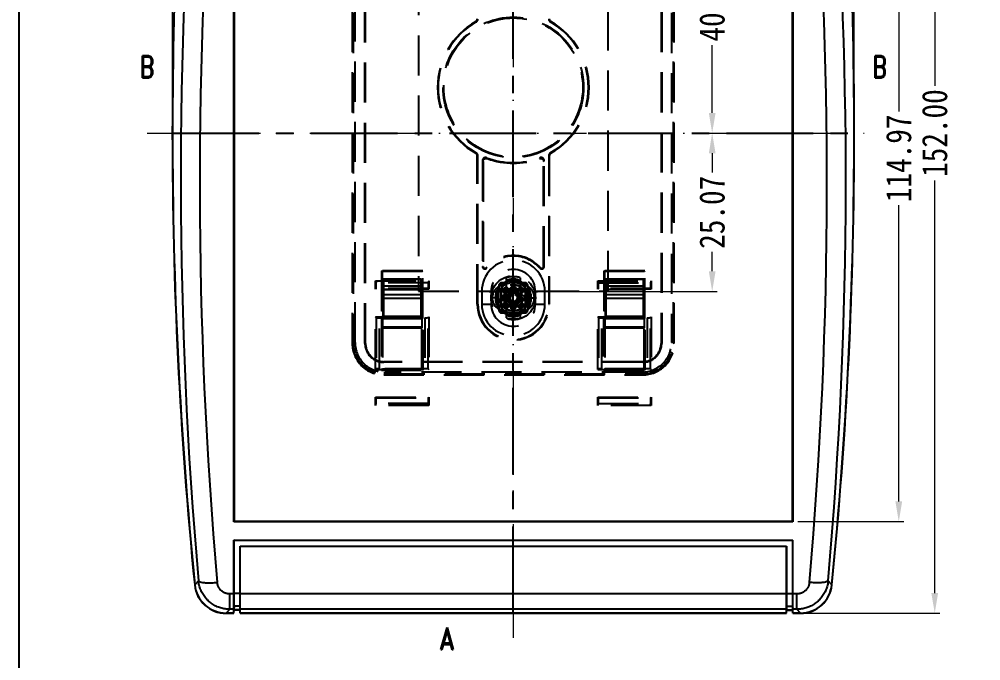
# Model space of a CAD drawing. Header units: millimetres. Extents: x -25 to 785, y -3301 to -3016.
# Drawn here: x 377.8 to 530.1, y -3200.4 to -3098.9 of the extents above; entities that cross this region are included whole.
import ezdxf
from ezdxf.enums import TextEntityAlignment as Align

# ---------------------------------------------------------------- set-up
doc = ezdxf.new("R2010")
doc.units = ezdxf.units.MM
for name, pattern in [('CENTER', [50.8, 31.75, -6.35, 6.35, -6.35]), ('DIVIDE', [31.75, 12.7, -6.35, 0, -6.35, 0, -6.35]), ('HIDDEN', [9.525, 6.35, -3.175])]:
    doc.linetypes.add(name, pattern=pattern)
doc.layers.add('DEFAULT_2', color=3, linetype='HIDDEN')
doc.layers.add('dim', color=3, linetype='Continuous', lineweight=9)
doc.layers.add('hatch', color=56, linetype='Continuous', lineweight=9)
doc.styles.add('FFS', font='SIMFANG.TTF', dxfattribs={"width": 0.85})
doc.styles.add('LongTou', font='romand.shx', dxfattribs={"width": 0.8, "bigfont": 'whgdtxt.shx'})
doc.dimstyles.new('YanXiu', dxfattribs={"dimtxt": 2.5, "dimasz": 2.2, "dimexe": 1, "dimexo": 0.6, "dimgap": 0.66, "dimtad": 0, "dimzin": 1, "dimdsep": 46, "dimtxsty": 'FFS', "dimcen": 0, "dimclrd": 256, "dimclre": 131, "dimclrt": 42, "dimazin": 0, "dimtfac": 1, "dimtofl": 0, "dimtmove": 0, "dimatfit": 3, "dimfxl": 0, "dimlwd": 5, "dimlwe": 5, "dimarcsym": 0})

# ---------------------------------------------------------------- blocks, each defined once
blk = doc.blocks.new('*D43')
at = {"layer": 'Defpoints', "color": 0}
for p in [(-97.16, 183.92), (-121.56, 158.85), (-93.92, 158.85)]:
    blk.add_point(p, dxfattribs=at)
at = {"layer": 'dim', "color": 131, "lineweight": 5}
for p, q in [((-96.36, 183.92), (-93.12, 183.92)), ((-120.76, 158.85), (-93.12, 158.85))]:
    blk.add_line(p, q, dxfattribs=at)
at = {"layer": 'dim', "lineweight": 5}
for p, q in [((-93.92, 180.72), (-93.92, 177.67)), ((-93.92, 162.05), (-93.92, 165.1))]:
    blk.add_line(p, q, dxfattribs=at)
at = {"layer": 'dim'}
for points in [[(-94.45, 180.72), (-93.38, 180.72), (-93.92, 183.92)], [(-94.45, 162.05), (-93.38, 162.05), (-93.92, 158.85)]]:
    blk.add_solid(points, dxfattribs=at)
at = {"layer": 'dim', "color": 42, "insert": (-93.92, 171.38), "char_height": 4, "attachment_point": 5, "rotation": 90, "style": 'FFS'}
blk.add_mtext('25.07', dxfattribs=at)
blk = doc.blocks.new('*D44')
at = {"layer": 'Defpoints', "color": 0}
for p in [(-121.56, 224.45), (-93.92, 224.45), (-97.16, 183.92)]:
    blk.add_point(p, dxfattribs=at)
at = {"layer": 'dim', "color": 131, "lineweight": 5}
for p, q in [((-120.76, 224.45), (-93.12, 224.45)), ((-96.36, 183.92), (-93.12, 183.92))]:
    blk.add_line(p, q, dxfattribs=at)
at = {"layer": 'dim', "lineweight": 5}
for p, q in [((-93.92, 221.25), (-93.92, 210.52)), ((-93.92, 187.12), (-93.92, 197.84))]:
    blk.add_line(p, q, dxfattribs=at)
at = {"layer": 'dim'}
for points in [[(-94.45, 221.25), (-93.38, 221.25), (-93.92, 224.45)], [(-94.45, 187.12), (-93.38, 187.12), (-93.92, 183.92)]]:
    blk.add_solid(points, dxfattribs=at)
at = {"layer": 'dim', "color": 42, "insert": (-93.92, 204.18), "char_height": 4, "attachment_point": 5, "rotation": 90, "style": 'FFS'}
blk.add_mtext('40.53', dxfattribs=at)
blk = doc.blocks.new('*u4')
at = {"layer": 'Defpoints', "color": 2}
blk.add_lwpolyline([(-135.77, 94.94), (135.77, 94.94), (135.77, -94.94), (-135.77, -94.94)], close=True, dxfattribs=at)
blk = doc.blocks.new('*D18')
at = {"layer": 'Defpoints', "color": 0}
for p in [(-71.41, 273.4), (-179.41, 183.92), (-71.41, 183.92)]:
    blk.add_point(p, dxfattribs=at)
at = {"layer": 'dim', "color": 131, "lineweight": 5}
for p, q in [((-179.41, 184.72), (-179.41, 274.2)), ((-71.41, 184.72), (-71.41, 274.2))]:
    blk.add_line(p, q, dxfattribs=at)
at = {"layer": 'dim', "lineweight": 5}
for p, q in [((-176.21, 273.4), (-132.89, 273.4)), ((-74.61, 273.4), (-117.93, 273.4))]:
    blk.add_line(p, q, dxfattribs=at)
at = {"layer": 'dim'}
for points in [[(-176.21, 273.93), (-176.21, 272.86), (-179.41, 273.4)], [(-74.61, 273.93), (-74.61, 272.86), (-71.41, 273.4)]]:
    blk.add_solid(points, dxfattribs=at)
at = {"layer": 'dim', "color": 42, "insert": (-125.41, 273.4), "char_height": 4, "attachment_point": 5, "style": 'FFS'}
blk.add_mtext('108.00', dxfattribs=at)
blk = doc.blocks.new('*D28')
at = {"layer": 'Defpoints', "color": 0}
for p in [(-81.18, 237.4), (-81.18, 122.43), (-64.37, 122.43)]:
    blk.add_point(p, dxfattribs=at)
at = {"layer": 'dim', "color": 131, "lineweight": 5}
for p, q in [((-80.38, 237.4), (-63.57, 237.4)), ((-80.38, 122.43), (-63.57, 122.43))]:
    blk.add_line(p, q, dxfattribs=at)
at = {"layer": 'dim', "lineweight": 5}
for p, q in [((-64.37, 234.2), (-64.37, 187.32)), ((-64.37, 125.63), (-64.37, 172.51))]:
    blk.add_line(p, q, dxfattribs=at)
at = {"layer": 'dim'}
for points in [[(-64.9, 234.2), (-63.83, 234.2), (-64.37, 237.4)], [(-64.9, 125.63), (-63.83, 125.63), (-64.37, 122.43)]]:
    blk.add_solid(points, dxfattribs=at)
at = {"layer": 'dim', "color": 42, "insert": (-64.37, 179.92), "char_height": 4, "attachment_point": 5, "rotation": 90, "style": 'FFS'}
blk.add_mtext('114.97', dxfattribs=at)
blk = doc.blocks.new('*D29')
at = {"layer": 'Defpoints', "color": 0}
for p in [(-79.92, 259.92), (-58.67, 259.92), (-81.16, 107.92)]:
    blk.add_point(p, dxfattribs=at)
at = {"layer": 'dim', "color": 131, "lineweight": 5}
for p, q in [((-79.12, 259.92), (-57.87, 259.92)), ((-80.36, 107.92), (-57.87, 107.92))]:
    blk.add_line(p, q, dxfattribs=at)
at = {"layer": 'dim', "lineweight": 5}
for p, q in [((-58.67, 256.72), (-58.67, 191.4)), ((-58.67, 111.12), (-58.67, 176.44))]:
    blk.add_line(p, q, dxfattribs=at)
at = {"layer": 'dim'}
for points in [[(-59.21, 256.72), (-58.14, 256.72), (-58.67, 259.92)], [(-59.21, 111.12), (-58.14, 111.12), (-58.67, 107.92)]]:
    blk.add_solid(points, dxfattribs=at)
at = {"layer": 'dim', "color": 42, "insert": (-58.67, 183.92), "char_height": 4, "attachment_point": 5, "rotation": 90, "style": 'FFS'}
blk.add_mtext('152.00', dxfattribs=at)
blk = doc.blocks.new('u96')
at = {"color": 1, "linetype": 'CENTER', "ltscale": 0.432}
for p, q in [((-125.412, 107.916), (-125.412, 259.916)), ((-179.412, 183.916), (-71.412, 183.916))]:
    blk.add_line(p, q, dxfattribs=at)
at = {"color": 7}
for p, q in [((-169.662, 122.416), (-169.662, 236.345)), ((-169.644, 237.399), (-169.644, 122.434)), ((-81.18, 122.434), (-81.18, 237.399)), ((-81.162, 236.345), (-81.162, 122.416)), ((-169.662, 122.416), (-169.644, 122.434)), ((-81.162, 122.416), (-169.662, 122.416)), ((-81.18, 122.434), (-169.644, 122.434)), ((-81.162, 122.416), (-81.18, 122.434)), ((-169.662, 107.942), (-169.662, 119.504)), ((-169.662, 119.504), (-81.162, 119.504)), ((-169.636, 119.477), (-169.662, 119.504)), ((-169.636, 111.072), (-169.636, 119.477)), ((-169.636, 119.477), (-81.188, 119.477)), ((-81.188, 119.477), (-81.162, 119.504)), ((-81.188, 119.477), (-81.188, 111.072)), ((-81.162, 107.942), (-81.162, 119.504)), ((-168.688, 111.072), (-168.688, 118.546)), ((-168.688, 118.546), (-82.136, 118.546)), ((-168.662, 118.52), (-168.688, 118.546)), ((-168.662, 107.942), (-168.662, 118.52)), ((-168.662, 118.52), (-82.162, 118.52)), ((-82.162, 118.52), (-82.136, 118.546)), ((-82.162, 107.942), (-82.162, 118.52)), ((-82.136, 118.546), (-82.136, 111.072)), ((-175.279, 113.076), (-175.849, 112.443)), ((-74.975, 112.443), (-75.545, 113.076)), ((-170.327, 108.553), (-170.327, 110.977)), ((-169.662, 110.977), (-170.327, 110.977)), ((-169.636, 111.072), (-169.662, 110.977)), ((-169.636, 109.053), (-169.636, 111.072)), ((-168.688, 111.072), (-169.636, 111.072)), ((-168.688, 109.053), (-168.688, 111.072)), ((-168.662, 110.977), (-168.688, 111.072)), ((-82.162, 110.977), (-168.662, 110.977)), ((-82.162, 110.977), (-82.136, 111.072)), ((-82.136, 111.072), (-82.136, 109.053)), ((-82.136, 111.072), (-81.188, 111.072)), ((-81.188, 111.072), (-81.188, 109.053)), ((-81.188, 111.072), (-81.162, 110.977)), ((-80.497, 110.977), (-81.162, 110.977)), ((-80.497, 108.553), (-80.497, 110.977)), ((-170.327, 108.553), (-170.88, 107.942)), ((-169.662, 108.553), (-170.327, 108.553)), ((-169.636, 109.053), (-169.662, 108.553)), ((-169.662, 107.942), (-169.635, 108.457)), ((-169.636, 108.443), (-169.636, 109.053)), ((-168.688, 109.053), (-169.636, 109.053)), ((-168.688, 108.457), (-169.636, 108.457)), ((-168.688, 108.417), (-169.636, 108.417)), ((-168.688, 108.443), (-168.688, 109.053)), ((-168.662, 108.553), (-168.688, 109.053)), ((-82.162, 108.553), (-168.662, 108.553)), ((-82.162, 108.553), (-82.136, 109.053)), ((-82.136, 109.053), (-82.136, 108.443)), ((-82.136, 109.053), (-81.188, 109.053)), ((-82.136, 108.457), (-81.188, 108.457)), ((-82.136, 108.417), (-81.188, 108.417)), ((-81.162, 107.942), (-81.189, 108.457)), ((-81.188, 109.053), (-81.188, 108.443)), ((-81.188, 109.053), (-81.162, 108.553)), ((-80.497, 108.553), (-81.162, 108.553)), ((-79.944, 107.942), (-80.497, 108.553)), ((-170.904, 107.916), (-169.662, 107.916)), ((-169.662, 107.942), (-170.88, 107.942)), ((-169.661, 107.942), (-169.662, 107.916)), ((-168.662, 107.916), (-168.663, 107.942)), ((-82.162, 107.942), (-168.662, 107.942)), ((-168.662, 107.916), (-82.162, 107.916)), ((-82.162, 107.916), (-82.161, 107.942)), ((-81.162, 107.916), (-81.163, 107.942)), ((-79.944, 107.942), (-81.162, 107.942)), ((-81.162, 107.916), (-79.92, 107.916))]:
    blk.add_line(p, q, dxfattribs=at)
for centre, radius, start, end in [((544.588, 183.916), 724, 174.332411, 185.667589), ((544.588, 183.916), 723.974, 174.334333, 185.665698), ((-795.412, 183.916), 723.974, 354.334302, 5.665648), ((-795.412, 183.916), 724, 354.332411, 5.667589), ((544.663, 176.584), 722.738, 175.193927, 185.041197), ((544.663, 176.012), 719.742, 175.191514, 185.038789), ((-795.487, 176.012), 719.742, 354.961211, 4.808486), ((-795.487, 176.584), 722.738, 354.958803, 4.806073), ((-170.906, 112.907), 4.991, 185.64354, 270.02405), ((-170.882, 112.933), 4.991, 185.64165, 270.02405), ((-79.942, 112.933), 4.991, 269.97595, 354.35835), ((-79.918, 112.907), 4.991, 269.97595, 354.35646)]:
    blk.add_arc(centre, radius, start, end, dxfattribs=at)
for points, start_tangent, end_tangent in [([(-170.327, 108.553), (-170.693, 108.567), (-171.057, 108.608), (-171.417, 108.676), (-171.772, 108.77), (-172.118, 108.89), (-172.454, 109.035), (-172.779, 109.204), (-173.091, 109.398), (-173.389, 109.614), (-173.669, 109.851), (-173.932, 110.108), (-174.174, 110.384), (-174.396, 110.678), (-174.596, 110.987), (-174.773, 111.31), (-174.925, 111.646), (-175.053, 111.992), (-175.155, 112.347), (-175.23, 112.709), (-175.279, 113.076)], (-0.9999989, 0.0014861), (-0.0953386, 0.9954449)), ([(-175.279, 113.076), (-175.084, 112.926), (-174.64, 112.815), (-173.986, 112.754), (-173.181, 112.748), (-172.298, 112.797)], (0.3538787, -0.9352913), (0.9964103, 0.0846558)), ([(-170.327, 110.977), (-170.473, 110.982), (-170.619, 110.999), (-170.763, 111.026), (-170.905, 111.063), (-171.043, 111.111), (-171.177, 111.17), (-171.307, 111.238), (-171.432, 111.315), (-171.55, 111.402), (-171.662, 111.498), (-171.766, 111.601), (-171.863, 111.713), (-171.951, 111.831), (-172.03, 111.955), (-172.1, 112.085), (-172.16, 112.221), (-172.21, 112.36), (-172.25, 112.503), (-172.279, 112.649), (-172.298, 112.797)], (-1, -0.0000081), (-0.0878234, 0.9961361)), ([(-75.545, 113.076), (-75.594, 112.71), (-75.669, 112.348), (-75.771, 111.993), (-75.899, 111.646), (-76.051, 111.31), (-76.228, 110.987), (-76.428, 110.678), (-76.65, 110.384), (-76.894, 110.107), (-77.156, 109.849), (-77.437, 109.612), (-77.733, 109.397), (-78.045, 109.204), (-78.37, 109.035), (-78.707, 108.89), (-79.053, 108.77), (-79.407, 108.676), (-79.767, 108.608), (-80.131, 108.567), (-80.497, 108.553)], (-0.0953424, -0.9954445), (-0.9999989, -0.001486)), ([(-78.526, 112.797), (-78.545, 112.649), (-78.574, 112.504), (-78.614, 112.36), (-78.664, 112.221), (-78.724, 112.086), (-78.794, 111.955), (-78.873, 111.831), (-78.962, 111.712), (-79.058, 111.601), (-79.163, 111.497), (-79.274, 111.402), (-79.393, 111.315), (-79.517, 111.238), (-79.647, 111.17), (-79.781, 111.111), (-79.919, 111.063), (-80.061, 111.026), (-80.205, 110.999), (-80.351, 110.982), (-80.497, 110.977)], (-0.0878286, -0.9961356), (-1, 0.0000083)), ([(-75.545, 113.076), (-75.74, 112.926), (-76.184, 112.815), (-76.838, 112.754), (-77.643, 112.748), (-78.526, 112.797)], (-0.3538787, -0.9352913), (-0.9964103, 0.0846558))]:
    blk.add_spline(points, degree=3, dxfattribs=dict(at, start_tangent=start_tangent, end_tangent=end_tangent))
at = {"layer": 'DEFAULT_2', "color": 3, "linetype": 'HIDDEN'}
for p, q in [((-150.912, 231.651), (-150.912, 150.641)), ((-150.767, 231.506), (-150.767, 150.786)), ((-150.468, 150.787), (-150.468, 231.506)), ((-148.912, 150.641), (-148.912, 231.651)), ((-148.816, 150.642), (-148.816, 231.651)), ((-102.008, 231.651), (-102.008, 150.642)), ((-101.912, 231.651), (-101.912, 150.641)), ((-100.356, 231.506), (-100.356, 150.787)), ((-100.057, 150.786), (-100.057, 231.506)), ((-99.912, 150.641), (-99.912, 231.651)), ((-140.412, 208.916), (-140.412, 158.916)), ((-140.409, 208.913), (-140.409, 158.919)), ((-110.415, 158.919), (-110.415, 208.913)), ((-110.412, 158.916), (-110.412, 208.916)), ((-131.363, 201.566), (-131.269, 201.509)), ((-119.555, 201.509), (-119.461, 201.566)), ((-131.269, 180.783), (-131.363, 180.726)), ((-131.112, 180.293), (-131.016, 180.349)), ((-131.112, 156.846), (-131.112, 180.293)), ((-131.016, 156.846), (-131.016, 180.349)), ((-129.542, 179.879), (-129.634, 180.016)), ((-121.19, 180.016), (-121.282, 179.879)), ((-119.808, 180.349), (-119.712, 180.293)), ((-119.808, 180.349), (-119.808, 156.846)), ((-119.712, 180.293), (-119.712, 156.846)), ((-119.461, 180.726), (-119.555, 180.783)), ((-130.308, 179.55), (-130.212, 179.412)), ((-130.308, 179.55), (-130.308, 162.815)), ((-130.212, 179.412), (-130.212, 162.815)), ((-120.612, 179.412), (-120.516, 179.55)), ((-120.612, 162.815), (-120.612, 179.412)), ((-120.516, 162.815), (-120.516, 179.55)), ((-146.175, 162.009), (-146.262, 162.097)), ((-146.262, 162.097), (-146.262, 154.596)), ((-139.762, 162.097), (-146.262, 162.097)), ((-146.175, 162.009), (-146.175, 153.083)), ((-139.849, 162.009), (-146.175, 162.009)), ((-139.849, 162.009), (-139.762, 162.097)), ((-139.849, 153.083), (-139.849, 162.009)), ((-139.762, 154.596), (-139.762, 162.097)), ((-130.308, 162.815), (-130.212, 162.815)), ((-129.687, 162.616), (-129.615, 162.553)), ((-121.137, 162.616), (-121.209, 162.553)), ((-120.612, 162.815), (-120.516, 162.815)), ((-104.562, 162.097), (-111.062, 162.097)), ((-110.975, 162.009), (-111.062, 162.097)), ((-111.062, 162.097), (-111.062, 154.596)), ((-104.649, 162.009), (-110.975, 162.009)), ((-110.975, 162.009), (-110.975, 153.083)), ((-104.649, 162.009), (-104.562, 162.097)), ((-104.649, 153.083), (-104.649, 162.009)), ((-104.562, 154.596), (-104.562, 162.097)), ((-147.218, 160.516), (-147.13, 160.228)), ((-147.218, 159.215), (-147.218, 160.516)), ((-147.218, 160.516), (-138.806, 160.516)), ((-147.13, 159.303), (-147.13, 160.228)), ((-138.894, 160.228), (-147.13, 160.228)), ((-146.046, 159.708), (-146.006, 160.84)), ((-146.006, 160.84), (-145.979, 160.813)), ((-146.006, 160.84), (-140.018, 160.84)), ((-145.979, 160.813), (-145.979, 153.279)), ((-145.979, 160.813), (-140.045, 160.813)), ((-140.018, 160.84), (-140.045, 160.813)), ((-140.045, 160.813), (-140.045, 153.279)), ((-140.018, 160.84), (-139.978, 159.708)), ((-138.806, 160.516), (-138.894, 160.228)), ((-138.894, 160.228), (-138.894, 159.303)), ((-138.806, 160.516), (-138.806, 159.215)), ((-127.708, 159.925), (-127.762, 157.846)), ((-126.732, 160.196), (-127.429, 160.196)), ((-127.262, 160.196), (-127.262, 159.06)), ((-126.512, 159.252), (-126.512, 161.01)), ((-126.062, 160.621), (-126.062, 160.415)), ((-125.743, 160.475), (-125.743, 160.677)), ((-125.741, 160.677), (-125.741, 160.476)), ((-125.708, 160.681), (-125.708, 160.48)), ((-125.412, 159.846), (-125.638, 159.956)), ((-125.59, 160.691), (-125.59, 160.49)), ((-125.58, 160.691), (-125.58, 160.491)), ((-125.557, 160.692), (-125.557, 160.492)), ((-125.433, 159.968), (-125.391, 159.968)), ((-125.186, 159.956), (-125.412, 159.846)), ((-125.41, 160.496), (-125.41, 160.696)), ((-125.263, 160.692), (-125.263, 160.492)), ((-125.23, 160.69), (-125.23, 160.49)), ((-125.18, 160.687), (-125.18, 160.486)), ((-125.157, 160.484), (-125.157, 160.685)), ((-125.13, 160.682), (-125.13, 160.481)), ((-125.111, 160.68), (-125.111, 160.479)), ((-125.1, 160.679), (-125.1, 160.478)), ((-125.078, 160.676), (-125.078, 160.475)), ((-125.077, 160.475), (-125.077, 160.676)), ((-125.067, 160.675), (-125.067, 160.474)), ((-124.761, 160.621), (-124.762, 160.621)), ((-124.762, 160.415), (-124.762, 160.621)), ((-124.761, 160.621), (-124.761, 160.416)), ((-124.312, 161.01), (-124.312, 159.252)), ((-123.395, 160.196), (-124.092, 160.196)), ((-123.562, 160.196), (-123.562, 159.06)), ((-123.062, 157.846), (-123.116, 159.925)), ((-112.018, 160.516), (-103.606, 160.516)), ((-112.018, 160.516), (-111.93, 160.228)), ((-112.018, 159.215), (-112.018, 160.516)), ((-111.93, 160.228), (-103.694, 160.228)), ((-111.93, 159.303), (-111.93, 160.228)), ((-110.846, 159.708), (-110.806, 160.84)), ((-110.806, 160.84), (-104.818, 160.84)), ((-110.806, 160.84), (-110.779, 160.813)), ((-110.779, 160.813), (-104.845, 160.813)), ((-110.779, 160.813), (-110.779, 153.279)), ((-104.818, 160.84), (-104.845, 160.813)), ((-104.845, 160.813), (-104.845, 153.279)), ((-104.818, 160.84), (-104.778, 159.708)), ((-103.606, 160.516), (-103.694, 160.228)), ((-103.694, 160.228), (-103.694, 159.303)), ((-103.606, 160.516), (-103.606, 159.215)), ((-147.13, 159.303), (-147.218, 159.215)), ((-138.806, 159.215), (-147.218, 159.215)), ((-138.894, 159.303), (-147.13, 159.303)), ((-139.978, 159.708), (-146.046, 159.708)), ((-146.04, 159.201), (-139.984, 159.201)), ((-146.025, 159.121), (-146.04, 159.201)), ((-139.999, 159.121), (-146.025, 159.121)), ((-146.025, 159.121), (-146.025, 158.321)), ((-140.412, 158.916), (-140.409, 158.919)), ((-140.412, 158.916), (-110.412, 158.916)), ((-140.409, 158.919), (-110.415, 158.919)), ((-139.984, 159.201), (-139.999, 159.121)), ((-139.999, 159.121), (-139.999, 158.321)), ((-138.894, 159.303), (-138.806, 159.215)), ((-128.912, 158.846), (-130.412, 158.846)), ((-130.412, 158.846), (-130.412, 156.846)), ((-128.912, 158.846), (-128.912, 156.846)), ((-127.339, 158.846), (-127.412, 158.846)), ((-127.412, 158.846), (-127.412, 156.846)), ((-127.339, 158.846), (-127.339, 156.846)), ((-127.262, 159.06), (-126.198, 157.996)), ((-125.562, 158.632), (-126.508, 159.579)), ((-125.762, 158.301), (-125.762, 159.571)), ((-125.435, 158.6), (-125.45, 159.102)), ((-125.263, 158.632), (-124.316, 159.579)), ((-125.062, 159.571), (-125.062, 158.301)), ((-124.626, 157.996), (-123.562, 159.06)), ((-124.15, 158.657), (-124.537, 158.408)), ((-123.412, 158.846), (-123.485, 158.846)), ((-123.485, 156.846), (-123.485, 158.846)), ((-123.412, 156.846), (-123.412, 158.846)), ((-120.412, 158.846), (-121.912, 158.846)), ((-121.912, 156.846), (-121.912, 158.846)), ((-120.412, 156.846), (-120.412, 158.846)), ((-111.93, 159.303), (-112.018, 159.215)), ((-103.606, 159.215), (-112.018, 159.215)), ((-103.694, 159.303), (-111.93, 159.303)), ((-104.778, 159.708), (-110.846, 159.708)), ((-110.84, 159.201), (-104.784, 159.201)), ((-110.825, 159.121), (-110.84, 159.201)), ((-104.799, 159.121), (-110.825, 159.121)), ((-110.825, 159.121), (-110.825, 158.321)), ((-110.412, 158.916), (-110.415, 158.919)), ((-104.784, 159.201), (-104.799, 159.121)), ((-104.799, 159.121), (-104.799, 158.321)), ((-103.694, 159.303), (-103.606, 159.215)), ((-146.035, 157.801), (-146.025, 158.321)), ((-146.035, 157.801), (-139.989, 157.801)), ((-146.035, 154.823), (-146.035, 157.801)), ((-139.999, 158.321), (-146.025, 158.321)), ((-139.999, 158.321), (-139.989, 157.801)), ((-139.989, 154.823), (-139.989, 157.801)), ((-131.112, 156.846), (-131.016, 156.846)), ((-130.412, 156.846), (-128.912, 156.846)), ((-127.762, 157.846), (-128.762, 157.846)), ((-127.762, 157.846), (-127.708, 155.767)), ((-127.412, 156.846), (-127.339, 156.846)), ((-127.262, 156.632), (-126.198, 157.697)), ((-127.137, 158.196), (-125.867, 158.196)), ((-127.137, 157.496), (-125.867, 157.496)), ((-126.508, 156.114), (-125.562, 157.06)), ((-125.762, 156.121), (-125.762, 157.391)), ((-125.746, 158.232), (-125.71, 158.19)), ((-125.263, 157.06), (-124.316, 156.114)), ((-125.062, 156.121), (-125.062, 157.391)), ((-124.957, 158.196), (-123.687, 158.196)), ((-124.957, 157.496), (-123.687, 157.496)), ((-124.626, 157.697), (-123.562, 156.632)), ((-124.379, 157.846), (-123.912, 157.846)), ((-123.485, 156.846), (-123.412, 156.846)), ((-123.116, 155.768), (-123.062, 157.846)), ((-123.062, 157.846), (-122.062, 157.846)), ((-121.912, 156.846), (-120.412, 156.846)), ((-119.808, 156.846), (-119.712, 156.846)), ((-110.835, 157.801), (-110.825, 158.321)), ((-110.835, 157.801), (-104.789, 157.801)), ((-110.835, 154.823), (-110.835, 157.801)), ((-104.799, 158.321), (-110.825, 158.321)), ((-104.799, 158.321), (-104.789, 157.801)), ((-104.789, 154.823), (-104.789, 157.801)), ((-127.429, 155.496), (-126.732, 155.496)), ((-127.262, 156.632), (-127.262, 155.496)), ((-126.512, 154.682), (-126.512, 156.44)), ((-126.198, 155.368), (-126.198, 155.107)), ((-126.126, 155.346), (-126.126, 155.087)), ((-125.638, 155.736), (-125.412, 155.846)), ((-125.391, 155.724), (-125.433, 155.724)), ((-125.412, 155.846), (-125.186, 155.736)), ((-124.698, 155.346), (-124.698, 155.087)), ((-124.626, 155.368), (-124.626, 155.107)), ((-124.312, 156.44), (-124.312, 154.682)), ((-124.092, 155.496), (-123.395, 155.496)), ((-123.562, 156.632), (-123.562, 155.496)), ((-147.113, 154.716), (-147.218, 154.822)), ((-147.218, 154.822), (-138.806, 154.822)), ((-147.218, 146.51), (-147.218, 154.822)), ((-147.113, 154.716), (-147.113, 146.616)), ((-146.613, 154.7), (-139.411, 154.7)), ((-146.613, 146.633), (-146.613, 154.7)), ((-146.123, 154.728), (-146.312, 154.916)), ((-139.712, 154.916), (-146.312, 154.916)), ((-146.312, 154.916), (-146.312, 146.416)), ((-146.262, 154.596), (-146.035, 154.823)), ((-146.262, 154.596), (-139.762, 154.596)), ((-146.123, 154.728), (-139.901, 154.728)), ((-146.123, 154.728), (-146.123, 146.605)), ((-146.035, 154.823), (-139.989, 154.823)), ((-139.989, 154.823), (-139.762, 154.596)), ((-139.901, 154.728), (-139.712, 154.916)), ((-139.901, 146.605), (-139.901, 154.728)), ((-139.712, 146.416), (-139.712, 154.916)), ((-139.411, 154.7), (-139.411, 146.633)), ((-138.911, 154.716), (-138.806, 154.822)), ((-138.911, 146.616), (-138.911, 154.716)), ((-138.806, 154.822), (-138.806, 146.51)), ((-126.012, 155.265), (-126.012, 155.021)), ((-125.991, 155.311), (-125.991, 155.056)), ((-125.984, 155.259), (-125.984, 155.054)), ((-125.929, 155.247), (-125.929, 155.043)), ((-125.925, 155.297), (-125.925, 155.043)), ((-125.901, 155.242), (-125.901, 155.038)), ((-125.894, 155.291), (-125.894, 155.037)), ((-125.874, 155.237), (-125.874, 155.034)), ((-125.854, 155.284), (-125.854, 155.031)), ((-125.846, 155.232), (-125.846, 155.029)), ((-125.833, 155.28), (-125.833, 155.027)), ((-125.818, 155.227), (-125.818, 155.025)), ((-125.791, 155.274), (-125.791, 155.021)), ((-125.791, 155.223), (-125.791, 154.988)), ((-125.763, 155.27), (-125.763, 155.018)), ((-125.717, 155.264), (-125.717, 155.012)), ((-125.712, 155.213), (-125.712, 155.012)), ((-125.708, 155.213), (-125.708, 155.011)), ((-125.703, 155.262), (-125.703, 155.011)), ((-125.692, 155.211), (-125.692, 155.01)), ((-125.68, 155.21), (-125.68, 155.009)), ((-125.672, 155.209), (-125.672, 155.008)), ((-125.652, 155.207), (-125.652, 155.006)), ((-125.652, 155.207), (-125.652, 155.006)), ((-125.632, 155.205), (-125.632, 155.005)), ((-125.625, 155.205), (-125.625, 155.004)), ((-125.622, 155.255), (-125.622, 155.004)), ((-125.601, 155.203), (-125.601, 155.002)), ((-125.597, 155.203), (-125.597, 155.002)), ((-125.542, 155.199), (-125.542, 154.999)), ((-125.514, 155.198), (-125.514, 154.998)), ((-125.486, 155.197), (-125.486, 154.997)), ((-125.459, 155.197), (-125.459, 154.996)), ((-125.431, 155.196), (-125.431, 154.996)), ((-125.412, 155.246), (-125.412, 154.996)), ((-125.404, 155.196), (-125.404, 154.996)), ((-125.376, 155.196), (-125.376, 154.996)), ((-125.321, 155.198), (-125.321, 154.991)), ((-125.293, 155.199), (-125.293, 154.999)), ((-125.265, 155.2), (-125.265, 154.953)), ((-125.246, 155.201), (-125.246, 155.001)), ((-125.238, 155.202), (-125.238, 155.001)), ((-125.21, 155.204), (-125.21, 155.003)), ((-125.203, 155.255), (-125.203, 155.004)), ((-125.192, 155.205), (-125.192, 155.005)), ((-125.182, 155.206), (-125.182, 154.999)), ((-125.172, 155.207), (-125.172, 155.006)), ((-125.155, 155.209), (-125.155, 155.008)), ((-125.152, 155.209), (-125.152, 155.008)), ((-125.132, 155.211), (-125.132, 155.01)), ((-125.127, 155.211), (-125.127, 155.01)), ((-125.122, 155.262), (-125.122, 155.011)), ((-125.112, 155.213), (-125.112, 155.012)), ((-125.107, 155.264), (-125.107, 155.012)), ((-125.099, 155.215), (-125.099, 154.966)), ((-125.072, 155.218), (-125.072, 155.017)), ((-125.061, 155.27), (-125.061, 155.018)), ((-125.044, 155.222), (-125.044, 155.02)), ((-125.033, 155.274), (-125.033, 155.021)), ((-125.016, 155.226), (-125.016, 155.024)), ((-124.991, 155.28), (-124.991, 155.027)), ((-124.989, 155.23), (-124.989, 155.028)), ((-124.97, 155.284), (-124.97, 155.031)), ((-124.961, 155.235), (-124.961, 155.032)), ((-124.933, 155.24), (-124.933, 155.037)), ((-124.93, 155.291), (-124.93, 155.037)), ((-124.906, 155.245), (-124.906, 155.041)), ((-124.899, 155.297), (-124.899, 155.043)), ((-124.878, 155.25), (-124.878, 155.047)), ((-124.85, 155.256), (-124.85, 155.052)), ((-124.833, 155.311), (-124.833, 155.056)), ((-124.823, 155.262), (-124.823, 155.058)), ((-124.812, 155.265), (-124.812, 155.06)), ((-124.795, 155.269), (-124.795, 155.064)), ((-124.74, 155.283), (-124.74, 155.077)), ((-124.712, 155.29), (-124.712, 155.044)), ((-112.018, 154.822), (-103.606, 154.822)), ((-111.913, 154.716), (-112.018, 154.822)), ((-112.018, 146.51), (-112.018, 154.822)), ((-111.913, 154.716), (-111.913, 146.616)), ((-111.413, 154.7), (-104.211, 154.7)), ((-111.413, 146.633), (-111.413, 154.7)), ((-104.512, 154.916), (-111.112, 154.916)), ((-110.923, 154.728), (-111.112, 154.916)), ((-111.112, 154.916), (-111.112, 146.416)), ((-111.062, 154.596), (-110.835, 154.823)), ((-111.062, 154.596), (-104.562, 154.596)), ((-104.701, 154.728), (-110.923, 154.728)), ((-110.923, 154.728), (-110.923, 146.605)), ((-110.835, 154.823), (-104.789, 154.823)), ((-104.789, 154.823), (-104.562, 154.596)), ((-104.701, 154.728), (-104.512, 154.916)), ((-104.701, 146.605), (-104.701, 154.728)), ((-104.512, 146.416), (-104.512, 154.916)), ((-104.211, 154.7), (-104.211, 146.633)), ((-103.711, 154.716), (-103.606, 154.822)), ((-103.711, 146.616), (-103.711, 154.716)), ((-103.606, 154.822), (-103.606, 146.51)), ((-145.979, 153.279), (-146.175, 153.083)), ((-146.175, 153.083), (-139.849, 153.083)), ((-145.979, 153.279), (-140.045, 153.279)), ((-140.045, 153.279), (-139.849, 153.083)), ((-110.779, 153.279), (-110.975, 153.083)), ((-110.975, 153.083), (-104.649, 153.083)), ((-110.779, 153.279), (-104.845, 153.279)), ((-104.845, 153.279), (-104.649, 153.083)), ((-150.912, 150.641), (-150.767, 150.786)), ((-150.468, 150.786), (-150.767, 150.786)), ((-100.057, 150.786), (-100.356, 150.786)), ((-100.057, 150.786), (-99.912, 150.641)), ((-148.912, 150.641), (-148.816, 150.641)), ((-102.008, 150.641), (-101.912, 150.641)), ((-145.917, 147.742), (-145.917, 147.646)), ((-104.908, 147.742), (-145.916, 147.742)), ((-104.907, 147.646), (-104.907, 147.742)), ((-147.113, 146.616), (-147.218, 146.51)), ((-147.218, 146.51), (-138.806, 146.51)), ((-139.411, 146.633), (-146.613, 146.633)), ((-146.123, 146.605), (-146.312, 146.416)), ((-146.312, 146.416), (-139.712, 146.416)), ((-146.123, 146.605), (-139.901, 146.605)), ((-104.907, 147.646), (-145.917, 147.646)), ((-139.901, 146.605), (-139.712, 146.416)), ((-138.911, 146.616), (-138.806, 146.51)), ((-111.913, 146.616), (-112.018, 146.51)), ((-112.018, 146.51), (-103.606, 146.51)), ((-104.211, 146.633), (-111.413, 146.633)), ((-110.923, 146.605), (-111.112, 146.416)), ((-111.112, 146.416), (-104.512, 146.416)), ((-104.701, 146.605), (-110.923, 146.605)), ((-104.701, 146.605), (-104.512, 146.416)), ((-103.711, 146.616), (-103.606, 146.51)), ((-145.772, 145.791), (-145.917, 145.646)), ((-145.917, 145.646), (-104.907, 145.646)), ((-105.053, 146.09), (-145.772, 146.09)), ((-145.772, 145.791), (-145.772, 146.09)), ((-145.772, 145.791), (-105.052, 145.791)), ((-105.052, 146.09), (-105.052, 145.791)), ((-104.907, 145.646), (-105.052, 145.791)), ((-147.13, 142.029), (-147.218, 142.117)), ((-147.218, 142.117), (-138.806, 142.117)), ((-147.218, 140.816), (-147.218, 142.117)), ((-147.13, 142.029), (-138.894, 142.029)), ((-147.13, 141.105), (-147.13, 142.029)), ((-138.894, 142.029), (-138.806, 142.117)), ((-138.894, 142.029), (-138.894, 141.105)), ((-138.806, 142.117), (-138.806, 140.816)), ((-112.018, 142.117), (-103.606, 142.117)), ((-111.93, 142.029), (-112.018, 142.117)), ((-112.018, 140.816), (-112.018, 142.117)), ((-111.93, 142.029), (-103.694, 142.029)), ((-111.93, 141.105), (-111.93, 142.029)), ((-103.694, 142.029), (-103.606, 142.117)), ((-103.694, 142.029), (-103.694, 141.105)), ((-103.606, 142.117), (-103.606, 140.816)), ((-147.218, 140.816), (-147.13, 141.105)), ((-138.806, 140.816), (-147.218, 140.816)), ((-138.894, 141.105), (-147.13, 141.105)), ((-138.806, 140.816), (-138.894, 141.105)), ((-112.018, 140.816), (-111.93, 141.105)), ((-103.606, 140.816), (-112.018, 140.816)), ((-111.93, 141.105), (-103.694, 141.105)), ((-103.606, 140.816), (-103.694, 141.105))]:
    blk.add_line(p, q, dxfattribs=at)
at = {"layer": 'DEFAULT_2', "color": 1, "linetype": 'CENTER', "ltscale": 0.14}
for p, q in [((-125.412, 154.996), (-125.412, 162.696)), ((-129.262, 158.846), (-121.562, 158.846))]:
    blk.add_line(p, q, dxfattribs=at)
at = {"layer": 'DEFAULT_2', "color": 3, "linetype": 'HIDDEN'}
for centre, radius in [((-125.412, 191.146), 11.126), ((-125.412, 191.146), 11), ((-125.412, 157.846), 3.5), ((-125.412, 157.846), 2.455), ((-125.412, 157.846), 2.45), ((-125.412, 157.846), 2.125), ((-125.412, 157.846), 2.05), ((-125.412, 157.846), 1.5), ((-125.412, 157.846), 1.04)]:
    blk.add_circle(centre, radius, dxfattribs=at)
for centre, radius, start, end in [((-125.412, 191.146), 12, 119.73065, 240.26935), ((-125.412, 191.146), 11.904, 119.47289, 240.52711), ((-131.61, 201.999), 0.498, 299.71547, 0.01518), ((-131.514, 201.943), 0.498, 299.45745, 0.01544), ((-119.31, 201.943), 0.498, 179.98458, 240.54253), ((-119.214, 201.999), 0.498, 179.98479, 240.28456), ((-125.412, 191.146), 11.904, 299.47289, 60.52711), ((-125.412, 191.146), 12, 299.73065, 60.26935), ((-131.61, 180.293), 0.498, 359.98479, 60.28456), ((-131.514, 180.349), 0.498, 359.98458, 60.54253), ((-125.412, 191.146), 11.904, 249.22889, 290.77111), ((-125.412, 191.146), 12, 249.86675, 290.13325), ((-119.31, 180.349), 0.498, 119.45745, 180.01544), ((-119.214, 180.293), 0.498, 119.71547, 180.01518), ((-125.412, 158.846), 5.7, 41.40962, 138.59038), ((-125.412, 158.846), 5, 0, 180), ((-125.412, 158.846), 5.604, 41.40962, 138.59038), ((-129.912, 162.815), 0.396, 180, 318.59038), ((-129.912, 162.815), 0.3, 180, 318.59038), ((-125.412, 158.846), 3.5, 0, 180), ((-120.912, 162.815), 0.396, 221.40962, 0), ((-120.912, 162.815), 0.3, 221.40962, 0), ((-125.412, 157.846), 2.85, 130.4755, 229.5245), ((-125.412, 157.846), 3.097, 130.63878, 137.83835), ((-125.412, 158.846), 2, 0, 180), ((-125.412, 158.846), 1.927, 0, 180), ((-125.412, 157.846), 2.7, 114.04208, 133.25017), ((-125.412, 157.846), 2.695, 60.6819, 119.3181), ((-125.412, 157.846), 3.35, 70.83084, 109.16916), ((-125.412, 157.846), 2.907, 67.76933, 112.23046), ((-125.412, 157.846), 2.85, 67.29634, 112.70366), ((-125.412, 157.846), 2.65, 75.76907, 104.19852), ((-125.412, 157.846), 2.122, 90.56025, 96.10201), ((-125.412, 157.846), 2.122, 83.89799, 89.43975), ((-125.412, 157.846), 2.7, 46.74983, 65.95792), ((-125.412, 157.846), 2.85, 310.4755, 49.5245), ((-125.412, 157.846), 3.097, 42.16165, 49.36122), ((-126.762, 157.846), 2, 115.2119, 244.7881), ((-125.412, 157.846), 2.695, 149.14695, 210.85305), ((-125.412, 157.846), 2.044, 122.56596, 147.72087), ((-125.412, 157.846), 2.031, 122.79752, 147.80262), ((-125.412, 157.846), 1.732, 119.93708, 150.06292), ((-125.412, 157.846), 1.502, 103.47935, 166.52065), ((-125.412, 157.846), 0.926, 230.65149, 43.37639), ((-125.412, 157.846), 1.76, 78.53254, 101.46746), ((-125.412, 157.846), 0.75, 62.18186, 117.81814), ((-125.412, 157.846), 0.95, 73.27371, 106.72629), ((-125.412, 157.846), 0.8, 79.22887, 100.77113), ((-125.412, 157.846), 1.502, 13.47935, 76.52065), ((-125.395, 157.863), 1.016, 359.03862, 46.99803), ((-125.412, 157.846), 1.732, 29.93708, 60.06292), ((-125.412, 157.846), 2.044, 32.27913, 57.43404), ((-125.412, 157.846), 2.031, 32.19738, 57.20248), ((-124.221, 157.846), 2.159, 293.39894, 66.60106), ((-125.412, 157.844), 2.86, 36.2749, 43.67068), ((-125.412, 157.846), 2.695, 329.14695, 30.85305), ((-125.412, 156.846), 5.7, 180, 0), ((-125.412, 156.846), 5.604, 180, 0), ((-125.412, 156.846), 5, 180, 0), ((-125.412, 156.846), 3.5, 180, 0), ((-125.412, 156.846), 2, 180, 0), ((-125.412, 156.846), 1.927, 180, 0), ((-125.412, 157.846), 1.76, 168.53254, 191.46746), ((-125.412, 157.846), 1.732, 209.93708, 240.06292), ((-125.412, 157.846), 1.502, 193.47935, 256.52065), ((-125.412, 157.846), 1.3, 166.44898, 193.55102), ((-126.53, 158.116), 0.15, 45, 166.44898), ((-126.53, 157.577), 0.15, 193.55102, 315), ((-125.412, 157.846), 0.95, 163.27371, 196.72629), ((-125.412, 157.846), 0.8, 169.22887, 190.77113), ((-125.412, 157.846), 0.75, 152.18186, 207.81814), ((-125.542, 157.775), 0.5, 114.11283, 126.09708), ((-125.412, 157.846), 0.75, 242.18186, 297.81814), ((-125.412, 157.846), 0.95, 253.27371, 286.72629), ((-125.412, 157.846), 0.8, 259.22887, 280.77113), ((-125.412, 157.846), 1.502, 283.47935, 346.52065), ((-125.412, 157.846), 0.75, 332.18186, 27.81814), ((-125.412, 157.846), 0.8, 349.22887, 10.77113), ((-125.412, 157.846), 1.732, 299.93708, 330.06292), ((-125.412, 157.846), 0.95, 343.27371, 16.72629), ((-124.294, 158.116), 0.15, 13.55102, 135), ((-124.294, 157.577), 0.15, 225, 346.44898), ((-125.412, 157.846), 1.3, 346.44898, 13.55102), ((-125.412, 157.846), 1.76, 348.53254, 11.46746), ((-125.412, 157.848), 2.86, 216.27488, 219.06964), ((-125.412, 157.846), 3.097, 222.16165, 229.36122), ((-125.412, 157.846), 2.695, 240.6819, 299.3181), ((-125.412, 157.846), 2.6, 252.39395, 287.60605), ((-125.412, 157.846), 1.76, 258.53254, 281.46746), ((-125.412, 157.846), 2.122, 263.89799, 269.43975), ((-125.412, 157.846), 2.122, 270.56025, 276.10201), ((-125.412, 157.846), 3.097, 310.63878, 317.83835), ((-125.412, 157.846), 2.85, 247.29634, 292.70366), ((-125.412, 157.846), 2.907, 247.76954, 292.23067), ((-125.412, 157.846), 3.35, 250.83084, 289.16916), ((-125.412, 157.846), 2.65, 256.9139, 285.31651), ((-125.412, 157.846), 2.888, 258.01047, 272.9135), ((-125.412, 157.846), 2.883, 262.4524, 272.91856), ((-125.412, 157.846), 2.857, 271.83532, 274.61385), ((-125.412, 157.846), 2.863, 272.93898, 276.27107), ((-125.412, 157.846), 2.897, 272.90511, 276.19857), ((-125.412, 157.846), 2.883, 276.22737, 284.05043), ((-125.412, 157.846), 2.888, 276.21654, 284.02559), ((-145.773, 150.785), 4.994, 179.98773, 270.01227), ((-145.774, 150.784), 4.694, 179.97144, 270.02868), ((-105.05, 150.784), 4.694, 269.97144, 0.02868), ((-105.051, 150.785), 4.994, 269.98773, 0.01227), ((-145.918, 150.64), 4.994, 179.97284, 270.02716), ((-145.919, 150.639), 2.993, 179.95142, 270.04853), ((-145.919, 150.639), 2.897, 179.95571, 270.04382), ((-104.906, 150.64), 4.994, 269.97285, 0.02715), ((-104.905, 150.639), 2.993, 269.9515, 0.04845), ((-104.905, 150.639), 2.897, 269.9557, 0.04383)]:
    blk.add_arc(centre, radius, start, end, dxfattribs=at)
for centre, major_axis, ratio, start_param, end_param in [((-125.16, 157.827), (2.935, -0.225), 0.9963046, 2.7049185, 3.2117074), ((-125.664, 157.827), (2.935, 0.225), 0.9963046, -0.0701147, 0.4366742), ((-125.16, 157.865), (2.935, 0.225), 0.9963046, 3.0714779, 3.5782669), ((-125.664, 157.865), (2.935, -0.225), 0.9963046, -0.4366742, 0.0701147), ((-146.613, 154.717), (0.5, 0), 0.0349208, -3.1066861, -1.5707963), ((-139.411, 154.717), (0.5, 0), 0.0349208, -1.5707963, -0.0349066), ((-125.489, 157.846), (2.869, 0), 0.9996408, -1.7541325, -1.4927525), ((-125.49, 157.846), (2.875, 0), 0.9996361, -1.675734, -1.4926808), ((-111.413, 154.717), (0.5, 0), 0.0349208, -3.1066861, -1.5707963), ((-104.211, 154.717), (0.5, 0), 0.0349208, -1.5707963, -0.0349066), ((-146.613, 146.615), (0.5, 0), 0.0349208, 1.5707963, 3.1066861), ((-139.411, 146.615), (0.5, 0), 0.0349208, 0.0349066, 1.5707963), ((-111.413, 146.615), (0.5, 0), 0.0349208, 1.5707963, 3.1066861), ((-104.211, 146.615), (0.5, 0), 0.0349208, 0.0349066, 1.5707963)]:
    blk.add_ellipse(centre, major_axis=major_axis, ratio=ratio, start_param=start_param, end_param=end_param, dxfattribs=at)
for points, start_tangent, end_tangent in [([(-129.634, 180.016), (-129.825, 180.048), (-130.013, 180.007), (-130.167, 179.899), (-130.271, 179.739), (-130.308, 179.55)], (-0.9350415, 0.3545382), (-0.0000584, -1)), ([(-130.212, 179.412), (-130.175, 179.602), (-130.07, 179.762), (-129.917, 179.868), (-129.731, 179.91), (-129.542, 179.879)], (0.0001155, 1), (0.9388774, -0.3442517)), ([(-121.282, 179.879), (-121.091, 179.91), (-120.905, 179.867), (-120.752, 179.759), (-120.649, 179.6), (-120.612, 179.412)], (0.9388783, 0.3442493), (0.000123, -1)), ([(-120.516, 179.55), (-120.554, 179.741), (-120.659, 179.902), (-120.814, 180.008), (-121.001, 180.049), (-121.191, 180.016)], (-0.0000672, 1), (-0.9350778, -0.3544427)), ([(-126.512, 160.199), (-126.516, 160.183), (-126.528, 160.163), (-126.547, 160.14), (-126.575, 160.113), (-126.61, 160.083), (-126.651, 160.05), (-126.699, 160.013), (-126.753, 159.973), (-126.811, 159.931), (-126.872, 159.887), (-126.933, 159.842), (-126.991, 159.8), (-127.046, 159.761), (-127.094, 159.727), (-127.136, 159.699), (-127.171, 159.678), (-127.199, 159.663), (-127.222, 159.653), (-127.239, 159.649), (-127.252, 159.65), (-127.259, 159.656), (-127.262, 159.669)], (0, -1), (0, 1)), ([(-123.562, 159.669), (-123.565, 159.657), (-123.572, 159.65), (-123.585, 159.649), (-123.602, 159.653), (-123.625, 159.662), (-123.653, 159.678), (-123.688, 159.699), (-123.729, 159.727), (-123.778, 159.761), (-123.832, 159.8), (-123.891, 159.842), (-123.952, 159.887), (-124.013, 159.931), (-124.071, 159.973), (-124.124, 160.013), (-124.173, 160.05), (-124.214, 160.083), (-124.249, 160.113), (-124.277, 160.14), (-124.296, 160.163), (-124.308, 160.183), (-124.312, 160.199)], (0, -1), (0, 1)), ([(-146.049, 159.496), (-146.049, 159.574), (-146.048, 159.646), (-146.046, 159.708)], (0, 1), (0.0348995, 0.9993908)), ([(-146.04, 159.201), (-146.044, 159.237), (-146.047, 159.303), (-146.048, 159.393), (-146.049, 159.496)], (-0.1942723, 0.9809476), (0, 1)), ([(-139.984, 159.201), (-139.98, 159.236), (-139.977, 159.303), (-139.976, 159.394), (-139.975, 159.496)], (0.1942723, 0.9809476), (0, 1)), ([(-139.975, 159.496), (-139.975, 159.574), (-139.976, 159.646), (-139.978, 159.708)], (0, 1), (-0.0348995, 0.9993908)), ([(-127.755, 158.113), (-127.761, 158.272), (-127.767, 158.435), (-127.769, 158.606), (-127.765, 158.781), (-127.752, 158.966), (-127.727, 159.17)], (-0.0361006, 0.9993482), (0.1513706, 0.9884771)), ([(-127.169, 158.967), (-127.118, 159.045), (-127.052, 159.136), (-126.973, 159.232), (-126.886, 159.326), (-126.793, 159.413), (-126.699, 159.492), (-126.605, 159.562), (-126.512, 159.623)], (0.5247777, 0.8512393), (0.8503055, 0.5262895)), ([(-126.512, 159.252), (-126.515, 159.248), (-126.524, 159.24), (-126.539, 159.227), (-126.561, 159.208), (-126.588, 159.184), (-126.622, 159.152), (-126.662, 159.113), (-126.709, 159.065), (-126.761, 159.006), (-126.82, 158.934), (-126.882, 158.848), (-126.947, 158.745)], (0, -1), (-0.506384, -0.8623081)), ([(-124.41, 157.431), (-124.488, 157.206), (-124.619, 156.999), (-124.798, 156.821), (-125.018, 156.686), (-125.269, 156.601), (-125.538, 156.572), (-125.812, 156.604), (-126.076, 156.697), (-126.318, 156.847), (-126.525, 157.05), (-126.684, 157.296), (-126.788, 157.573), (-126.829, 157.87), (-126.806, 158.172), (-126.716, 158.464)], (-0.211401, -0.9773994), (0.3935815, 0.9192897)), ([(-126.806, 158.171), (-126.717, 158.464), (-126.566, 158.732), (-126.359, 158.963), (-126.106, 159.146), (-125.818, 159.27), (-125.508, 159.329), (-125.192, 159.321), (-124.884, 159.245), (-124.599, 159.104), (-124.35, 158.905), (-124.15, 158.657)], (0.1852025, 0.9827004), (0.5406408, -0.8412535)), ([(-126.802, 157.916), (-126.741, 158.205), (-126.621, 158.47), (-126.448, 158.699), (-126.232, 158.884), (-125.986, 159.015), (-125.72, 159.088), (-125.45, 159.102)], (0.1007017, 0.9949167), (0.9981932, -0.0600859)), ([(-126.369, 157.44), (-126.433, 157.654), (-126.449, 157.876), (-126.415, 158.096), (-126.334, 158.303), (-126.211, 158.486), (-126.051, 158.636), (-125.862, 158.747), (-125.656, 158.812), (-125.442, 158.83)], (-0.3905492, 0.920582), (0.9996019, -0.0282128)), ([(-125.435, 158.6), (-125.604, 158.59), (-125.772, 158.541), (-125.926, 158.455), (-126.056, 158.339), (-126.161, 158.195), (-126.234, 158.027), (-126.27, 157.846)], (-0.9988483, 0.0479798), (-0.0856064, -0.996329)), ([(-126.25, 158.196), (-126.201, 158.199), (-126.153, 158.206), (-126.106, 158.218), (-126.059, 158.235), (-126.013, 158.258), (-125.967, 158.287), (-125.925, 158.321), (-125.887, 158.359), (-125.853, 158.402), (-125.824, 158.447), (-125.801, 158.493), (-125.784, 158.54), (-125.772, 158.587), (-125.765, 158.635), (-125.762, 158.684)], (1, 0), (0, 1)), ([(-124.739, 158.482), (-124.622, 158.288), (-124.557, 158.074), (-124.548, 157.855), (-124.593, 157.644), (-124.688, 157.455), (-124.826, 157.299), (-124.996, 157.187), (-125.185, 157.123), (-125.38, 157.111), (-125.568, 157.15), (-125.735, 157.235), (-125.869, 157.358), (-125.963, 157.51), (-126.01, 157.677), (-126.01, 157.846)], (0.6203415, -0.7843318), (0.1440338, 0.9895728)), ([(-125.45, 159.102), (-125.185, 159.056), (-124.94, 158.956), (-124.727, 158.808), (-124.556, 158.622), (-124.432, 158.407), (-124.36, 158.175), (-124.34, 157.94), (-124.372, 157.711), (-124.451, 157.5), (-124.571, 157.316), (-124.724, 157.168), (-124.901, 157.059), (-125.092, 156.995), (-125.286, 156.974), (-125.474, 156.997)], (0.9981932, -0.0600859), (-0.9733749, 0.2292188)), ([(-125.442, 158.83), (-125.241, 158.803), (-125.048, 158.732), (-124.877, 158.622), (-124.739, 158.482)], (0.9996019, -0.0282128), (0.6203415, -0.7843318)), ([(-124.75, 157.846), (-124.755, 158.001), (-124.797, 158.155), (-124.873, 158.295), (-124.979, 158.414), (-125.114, 158.51), (-125.27, 158.574), (-125.435, 158.6)], (0.0845977, 0.9964152), (-0.9988483, 0.0479798)), ([(-125.062, 158.684), (-125.06, 158.635), (-125.052, 158.587), (-125.04, 158.54), (-125.023, 158.493), (-125, 158.447), (-124.971, 158.402), (-124.937, 158.359), (-124.899, 158.321), (-124.857, 158.287), (-124.811, 158.258), (-124.765, 158.235), (-124.718, 158.218), (-124.671, 158.206), (-124.623, 158.199), (-124.574, 158.196)], (0, -1), (1, 0)), ([(-123.655, 158.967), (-123.706, 159.045), (-123.772, 159.136), (-123.851, 159.232), (-123.938, 159.326), (-124.031, 159.413), (-124.125, 159.492), (-124.219, 159.562), (-124.312, 159.623)], (-0.5247777, 0.8512393), (-0.8503055, 0.5262895)), ([(-124.312, 159.252), (-124.309, 159.248), (-124.3, 159.24), (-124.285, 159.227), (-124.263, 159.208), (-124.236, 159.184), (-124.202, 159.152), (-124.162, 159.113), (-124.115, 159.065), (-124.063, 159.006), (-124.004, 158.934), (-123.942, 158.848), (-123.877, 158.745)], (0, -1), (0.506384, -0.8623081)), ([(-110.849, 159.496), (-110.849, 159.574), (-110.848, 159.646), (-110.846, 159.708)], (0, 1), (0.0348995, 0.9993908)), ([(-110.84, 159.201), (-110.844, 159.237), (-110.847, 159.303), (-110.848, 159.393), (-110.849, 159.496)], (-0.1942723, 0.9809476), (0, 1)), ([(-104.784, 159.201), (-104.78, 159.236), (-104.777, 159.303), (-104.776, 159.394), (-104.775, 159.496)], (0.1942723, 0.9809476), (0, 1)), ([(-104.775, 159.496), (-104.775, 159.574), (-104.776, 159.646), (-104.778, 159.708)], (0, 1), (-0.0348995, 0.9993908)), ([(-127.719, 156.202), (-127.752, 156.391), (-127.773, 156.563), (-127.784, 156.721), (-127.789, 156.865), (-127.788, 156.997), (-127.785, 157.118), (-127.779, 157.229), (-127.773, 157.331), (-127.766, 157.426), (-127.76, 157.513), (-127.755, 157.594)], (-0.2017851, 0.9794298), (0.0563935, 0.9984086)), ([(-126.512, 156.44), (-126.515, 156.444), (-126.524, 156.452), (-126.539, 156.465), (-126.561, 156.484), (-126.588, 156.508), (-126.622, 156.54), (-126.662, 156.579), (-126.709, 156.627), (-126.761, 156.686), (-126.82, 156.758), (-126.882, 156.845), (-126.947, 156.947)], (0, 1), (-0.506384, 0.8623081)), ([(-124.41, 157.431), (-124.487, 157.208), (-124.617, 157), (-124.797, 156.823), (-125.017, 156.687), (-125.267, 156.601), (-125.536, 156.572), (-125.81, 156.604), (-126.075, 156.696), (-126.317, 156.846), (-126.524, 157.049), (-126.683, 157.294), (-126.787, 157.572), (-126.829, 157.869), (-126.806, 158.171)], (-0.2112439, -0.9774334), (0.1852025, 0.9827004)), ([(-123.912, 157.846), (-123.946, 157.529), (-124.048, 157.228), (-124.211, 156.955), (-124.428, 156.724), (-124.69, 156.545), (-124.982, 156.426), (-125.292, 156.374), (-125.605, 156.389), (-125.906, 156.47), (-126.181, 156.613), (-126.417, 156.81), (-126.604, 157.052), (-126.733, 157.326), (-126.8, 157.619), (-126.802, 157.916)], (0, -1), (0.1007017, 0.9949167)), ([(-126.27, 157.846), (-126.265, 157.653), (-126.217, 157.463), (-126.127, 157.285), (-125.999, 157.13)], (-0.0856064, -0.996329), (0.7156103, -0.6984997)), ([(-125.762, 157.008), (-125.765, 157.057), (-125.772, 157.105), (-125.784, 157.152), (-125.801, 157.199), (-125.824, 157.245), (-125.853, 157.291), (-125.887, 157.333), (-125.925, 157.372), (-125.967, 157.405), (-126.013, 157.434), (-126.059, 157.457), (-126.106, 157.474), (-126.153, 157.486), (-126.201, 157.494), (-126.25, 157.496)], (0, 1), (-1, 0)), ([(-125.381, 156.98), (-125.568, 157.025), (-125.734, 157.108), (-125.871, 157.223), (-125.974, 157.362), (-126.04, 157.514), (-126.067, 157.67), (-126.057, 157.821), (-126.014, 157.959), (-125.943, 158.076), (-125.851, 158.168), (-125.746, 158.232)], (-0.9929906, 0.1181937), (0.9131777, 0.4075616)), ([(-126.01, 157.846), (-125.977, 157.972), (-125.917, 158.085), (-125.836, 158.179)], (0.1440338, 0.9895728), (0.7361262, 0.6768443)), ([(-125.999, 157.13), (-125.831, 157.001), (-125.636, 156.914), (-125.423, 156.874), (-125.203, 156.883), (-124.986, 156.945), (-124.791, 157.055), (-124.625, 157.206), (-124.494, 157.397), (-124.41, 157.617), (-124.379, 157.846)], (0.7156103, -0.6984997), (0.0177863, 0.9998418)), ([(-125.909, 157.846), (-125.903, 157.709), (-125.859, 157.574), (-125.78, 157.455), (-125.672, 157.36), (-125.539, 157.296), (-125.393, 157.268), (-125.241, 157.279), (-125.095, 157.33), (-124.964, 157.418), (-124.858, 157.539), (-124.785, 157.684), (-124.75, 157.846)], (-0.0980991, -0.9951766), (0.0845977, 0.9964152)), ([(-125.71, 158.19), (-125.785, 158.125), (-125.845, 158.043), (-125.887, 157.948), (-125.909, 157.846)], (-0.8186365, -0.574312), (-0.0980991, -0.9951766)), ([(-125.762, 158.301), (-125.764, 158.281), (-125.769, 158.261), (-125.779, 158.242), (-125.792, 158.226), (-125.808, 158.213), (-125.827, 158.203), (-125.847, 158.198), (-125.867, 158.196)], (0, -1), (-1, 0)), ([(-125.867, 157.496), (-125.847, 157.494), (-125.827, 157.489), (-125.808, 157.479), (-125.792, 157.466), (-125.779, 157.45), (-125.769, 157.431), (-125.764, 157.411), (-125.762, 157.391)], (1, 0), (0, -1)), ([(-124.957, 158.196), (-124.977, 158.198), (-124.997, 158.203), (-125.016, 158.213), (-125.032, 158.226), (-125.045, 158.242), (-125.055, 158.261), (-125.06, 158.281), (-125.062, 158.301)], (-1, 0), (0, 1)), ([(-125.062, 157.391), (-125.06, 157.411), (-125.055, 157.431), (-125.045, 157.45), (-125.032, 157.466), (-125.016, 157.48), (-124.997, 157.489), (-124.977, 157.494), (-124.957, 157.496)], (0, 1), (1, 0)), ([(-124.574, 157.496), (-124.623, 157.494), (-124.671, 157.486), (-124.718, 157.474), (-124.765, 157.457), (-124.811, 157.434), (-124.857, 157.405), (-124.899, 157.371), (-124.937, 157.333), (-124.971, 157.291), (-125, 157.245), (-125.023, 157.199), (-125.04, 157.152), (-125.052, 157.105), (-125.06, 157.057), (-125.062, 157.008)], (-1, 0), (0, -1)), ([(-124.41, 157.431), (-124.479, 157.321), (-124.562, 157.22), (-124.657, 157.13)], (-0.4709709, -0.8821488), (-0.7757236, -0.6310728)), ([(-124.388, 157.662), (-124.39, 157.584), (-124.397, 157.507), (-124.41, 157.431)], (0.0268705, -0.9996389), (-0.211401, -0.9773994)), ([(-124.312, 156.44), (-124.309, 156.444), (-124.3, 156.452), (-124.285, 156.465), (-124.263, 156.484), (-124.236, 156.508), (-124.202, 156.54), (-124.162, 156.579), (-124.115, 156.627), (-124.063, 156.686), (-124.004, 156.758), (-123.942, 156.845), (-123.877, 156.947)], (0, 1), (0.506384, 0.8623081)), ([(-127.262, 156.023), (-127.252, 156.042), (-127.222, 156.039), (-127.17, 156.014), (-127.097, 155.967), (-127.002, 155.9), (-126.894, 155.821), (-126.777, 155.736), (-126.667, 155.655), (-126.581, 155.584), (-126.529, 155.53), (-126.512, 155.494)], (0, 1), (0, -1)), ([(-127.169, 156.726), (-127.118, 156.647), (-127.052, 156.556), (-126.973, 156.46), (-126.886, 156.366), (-126.793, 156.279), (-126.699, 156.2), (-126.605, 156.13), (-126.512, 156.069)], (0.5247777, -0.8512393), (0.8503055, -0.5262895)), ([(-123.655, 156.726), (-123.706, 156.647), (-123.772, 156.556), (-123.851, 156.46), (-123.938, 156.366), (-124.031, 156.279), (-124.125, 156.2), (-124.219, 156.13), (-124.312, 156.069)], (-0.5247777, -0.8512393), (-0.8503055, -0.5262895)), ([(-124.312, 155.494), (-124.308, 155.509), (-124.296, 155.529), (-124.277, 155.552), (-124.249, 155.579), (-124.214, 155.609), (-124.173, 155.642), (-124.125, 155.679), (-124.071, 155.719), (-124.013, 155.761), (-123.952, 155.805), (-123.891, 155.85), (-123.833, 155.892), (-123.778, 155.931), (-123.73, 155.965), (-123.688, 155.993), (-123.653, 156.014), (-123.625, 156.03), (-123.602, 156.039), (-123.585, 156.043), (-123.572, 156.042), (-123.565, 156.036), (-123.562, 156.023)], (0, 1), (0, -1))]:
    blk.add_spline(points, degree=3, dxfattribs=dict(at, start_tangent=start_tangent, end_tangent=end_tangent))
at = {"layer": 'hatch', "color": 2, "linetype": 'DIVIDE', "ltscale": 0.4}
for p, q in [((-125.412, 263.916), (-125.412, 103.916)), ((-183.412, 183.916), (-67.412, 183.916))]:
    blk.add_line(p, q, dxfattribs=at)
at = {"layer": 'hatch', "color": 2}
for points in [[(-183.412, 183.916, 0, 0, 0), (-183.412, 187.416, 1.05, 0, 0), (-183.412, 190.916, 0, 0, 0)], [(-67.412, 183.916, 0, 0, 0), (-67.412, 187.416, 1.05, 0, 0), (-67.412, 190.916, 0, 0, 0)], [(-125.412, 103.916, 0, 0, 0), (-128.912, 103.916, 1.05, 0, 0), (-132.412, 103.916, 0, 0, 0)]]:
    blk.add_lwpolyline(points, format="xyseb", dxfattribs=at)
at = {"layer": 'Defpoints', "xscale": 1.5, "yscale": 1.5, "zscale": 1.5}
blk.add_blockref('*u4', (0, 142.412), dxfattribs=at)
at = {"layer": 'hatch', "color": 6, "style": 'LongTou', "width": 0.8}
for s, p in [('B', (-183.412, 194.416)), ('B', (-67.412, 194.416)), ('A', (-135.912, 103.916))]:
    blk.add_text(s, height=3.5, dxfattribs=at).set_placement(p, align=Align.MIDDLE)
at = {"layer": 'dim'}
dim = blk.add_linear_dim(base=(-71.412, 273.398), p1=(-179.412, 183.916), p2=(-71.412, 183.916), dimstyle='YanXiu', override={"dimtxt": 4, "dimasz": 3.2, "dimexe": 0.7996, "dimexo": 0.7996, "dimgap": 0.7996}, dxfattribs=at)
dim.commit()
dim.dimension.update_dxf_attribs({"geometry": '*D18', "text_midpoint": (-125.412, 273.398)})
for base, p1, p2, picture, middle in [((-58.674, 259.916), (-81.162, 107.916), (-79.92, 259.916), '*D29', (-58.674, 183.916)), ((-64.3659, 122.4338), (-81.1798, 237.3993), (-81.1798, 122.4338), '*D28', (-64.3659, 179.9166)), ((-93.915, 224.446), (-97.156, 183.916), (-121.562, 224.446), '*D44', (-93.915, 204.181)), ((-93.915, 158.846), (-97.156, 183.916), (-121.562, 158.846), '*D43', (-93.915, 171.381))]:
    dim = blk.add_linear_dim(base=base, p1=p1, p2=p2, angle=90, dimstyle='YanXiu', override={"dimtxt": 4, "dimasz": 3.2, "dimexe": 0.7996, "dimexo": 0.7996, "dimgap": 0.7996}, dxfattribs=at)
    dim.commit()
    dim.dimension.update_dxf_attribs({"geometry": picture, "text_midpoint": middle})

msp = doc.modelspace()

# ---------------------------------------------------------------- block references
msp.add_blockref('u96', (581.48, -3300.84))

doc.saveas('drawing.dxf')
